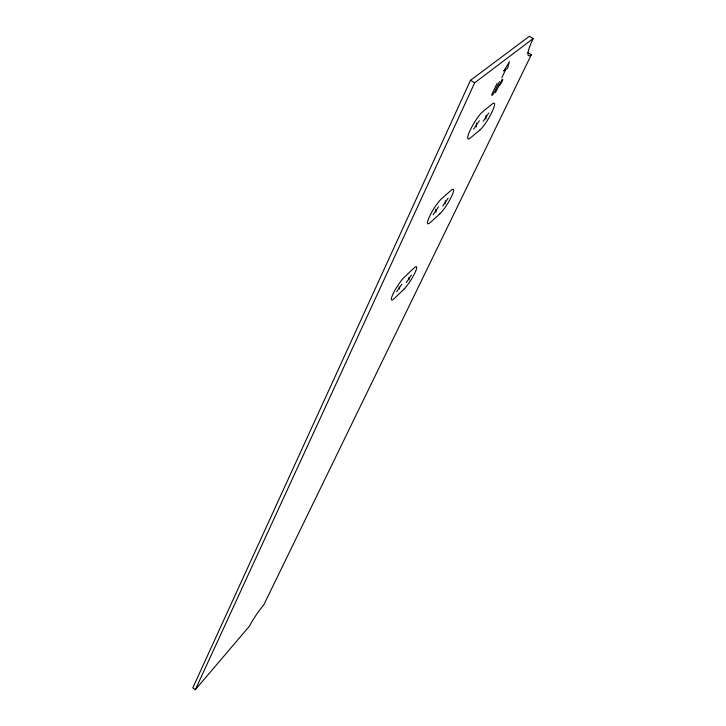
<?xml version="1.0" encoding="UTF-8"?>
<svg xmlns="http://www.w3.org/2000/svg" width="726" height="726" viewBox="0 0 726 726"><rect width="100%" height="100%" fill="white"/><g stroke="black" fill="none" stroke-linecap="round" stroke-linejoin="round"><path stroke-width="1.09" d="M476.428 126.85L476.483 123.075M485.903 119.037L486.03 115.262M470.502 80.305L192.789 687.876L195.321 689.7L249.599 625.984A17.86 2.223 -55.3 0 1 263.756 604.949L531.359 54.686A28.359 4.928 -60 0 1 533.211 38.551L529.363 36.3L470.502 80.305L474.677 82.8L533.211 38.551M195.321 689.7L474.677 82.8M497.065 83.445L492.319 93.454A3.303 0.608 -59.5 0 0 492.237 95.206A3.303 0.608 -59.5 0 0 494.724 91.558L499.47 81.566M501.82 77.736L505.677 69.623L507.619 68.117L509.434 61.728L503.726 71.13L505.541 69.723M495.422 92.592L502.22 79.406A3.684 0.681 -59.6 0 1 502.102 81.403A3.684 0.681 -59.6 0 1 499.343 85.459L498.635 86.022M483.144 121.306L488.779 113.002M433.113 214.787L438.549 206.765M442.715 206.166L448.069 198.262M396.723 291.716L401.905 284.075M406.315 282.541L411.424 275M473.588 129.183L479.314 120.752M527.63 52.49L531.359 54.686M399.064 286.788L399.572 288.993M408.647 277.641L409.083 279.891M435.7 209.306L435.954 212.228M445.301 200.73L445.483 203.679M403.847 289.302L394.3 298.495A14.348 2.514 -57.6 0 1 393.147 293.749A14.348 2.514 -57.6 0 1 404.409 277.141L413.965 268.085A14.175 2.441 -57.7 0 1 414.855 273.003A14.175 2.441 -57.7 0 1 403.847 289.302M439.829 213.871L430.264 222.528A15.255 2.759 -58.4 0 1 429.647 216.257A15.255 2.759 -58.4 0 1 441.481 198.833L451.037 190.366A15.074 2.677 -58.4 0 1 451.381 196.791A15.074 2.677 -58.4 0 1 439.829 213.871M479.768 130.145L470.248 138.076A16.362 3.031 -59.2 0 1 470.312 129.954A16.362 3.031 -59.2 0 1 482.763 111.641L492.264 103.954A16.172 2.94 -59.3 0 1 491.929 112.194A16.172 2.94 -59.3 0 1 479.768 130.145"/></g></svg>
